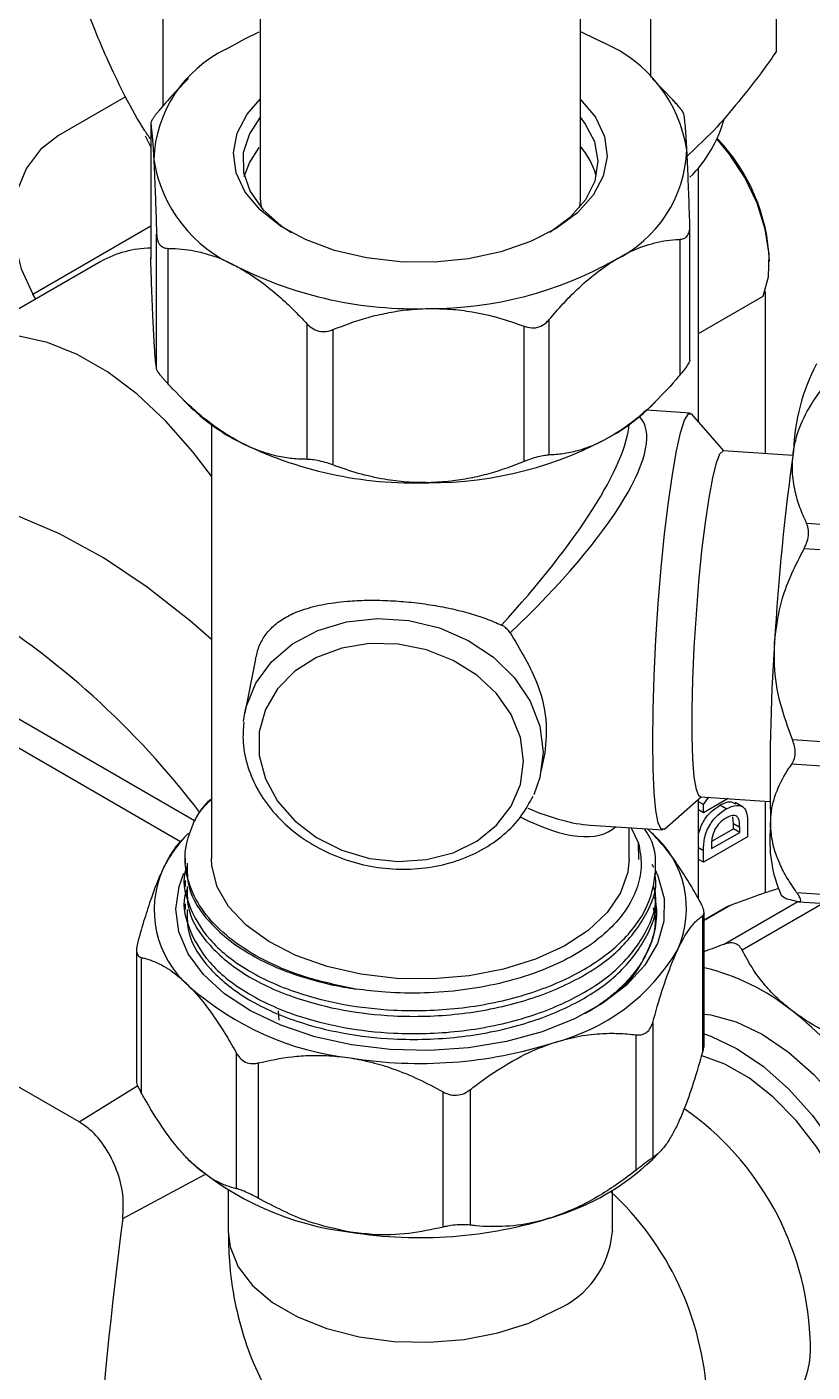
# Model space of a CAD drawing. Extents: x 75 to 2075, y 25 to 1460.
# Drawn here: x 1735.1 to 1790.3, y 638.3 to 732.9 of the extents above; entities that cross this region are included whole.
import ezdxf

# ---------------------------------------------------------------- set-up
doc = ezdxf.new("R2010")
doc.units = 0
doc.header["$LTSCALE"] = 5
doc.linetypes.add('SLD-KATı', pattern=[0])
doc.layers.get('0').update_dxf_attribs({"linetype": 'CONTINUOUS'})

msp = doc.modelspace()

# ---------------------------------------------------------------- linework, layer by layer
at = {"color": 7, "linetype": 'SLD-KATı'}
for p, q in [((1787.808, 731.207), (1787.808, 743.749)), ((1751.518, 738.745), (1751.518, 720.867)), ((1774.018, 720.867), (1774.018, 738.745)), ((1744.704, 727.38), (1744.704, 736.287)), ((1778.969, 729.378), (1778.969, 734.275)), ((1746.475, 729.285), (1746.006, 728.81)), ((1779.814, 728.523), (1779.061, 729.285)), ((1780.518, 727.784), (1779.771, 728.554)), ((1742.044, 727.996), (1737.34, 725.279)), ((1743.82, 726.132), (1743.82, 716.671)), ((1743.821, 726.115), (1743.821, 716.6)), ((1783.388, 725.597), (1781.531, 723.826)), ((1743.431, 725.245), (1743.82, 724.468)), ((1782.329, 705.149), (1782.329, 723.012)), ((1744.233, 708.833), (1744.233, 718.348)), ((1781.716, 709.472), (1781.716, 718.939)), ((1745.018, 717.34), (1745.018, 707.826)), ((1781.037, 708.461), (1781.037, 717.976)), ((1740.321, 716.417), (1729.715, 710.294)), ((1743.821, 716.6), (1743.823, 716.671)), ((1787.002, 714.316), (1787.002, 702.903)), ((1746.903, 677.088), (1682.704, 714.15)), ((1735.737, 713.77), (1735.528, 714.13)), ((1782.329, 711.351), (1786.869, 713.972)), ((1745.917, 675.616), (1680.936, 713.129)), ((1754.824, 702.501), (1754.824, 712.016)), ((1756.613, 711.624), (1756.613, 702.109)), ((1770.069, 702.347), (1770.069, 711.862)), ((1771.813, 712.315), (1771.813, 702.8)), ((1745.723, 707.086), (1746.475, 706.324)), ((1779.061, 706.324), (1779.53, 706.799)), ((1781.743, 705.755), (1778.683, 705.957)), ((1748.081, 704.952), (1748.081, 674.426)), ((1784.115, 703.093), (1781.865, 705.683)), ((1788.954, 702.774), (1784.062, 703.097)), ((1738.78, 655.913), (1660.998, 700.816)), ((1789.919, 698.016), (1801.496, 697.252)), ((1801.319, 695.455), (1789.741, 696.218)), ((1751.177, 688.448), (1750.429, 684.672)), ((1750.337, 684.067), (1750.429, 684.672)), ((1788.924, 682.801), (1800.502, 682.037)), ((1771.275, 680.546), (1771.536, 681.864)), ((1800.465, 680.311), (1788.887, 681.075)), ((1779.94, 676.499), (1782.51, 678.771)), ((1782.329, 678.604), (1782.344, 678.624)), ((1782.329, 671.594), (1782.329, 678.611)), ((1782.68, 678.223), (1782.329, 678.426)), ((1782.458, 678.775), (1787.349, 678.452)), ((1782.68, 678.223), (1783.053, 678.735)), ((1784.412, 678.646), (1782.68, 677.646)), ((1785.456, 678.054), (1784.903, 678.373)), ((1787.002, 678.475), (1787.002, 672.027)), ((1782.68, 677.646), (1782.329, 677.848)), ((1782.68, 677.646), (1782.68, 678.223)), ((1784.27, 677.923), (1783.828, 678.178)), ((1784.776, 676.862), (1784.736, 677.37)), ((1774.703, 676.781), (1779.809, 676.444)), ((1777.456, 674.426), (1777.456, 676.599)), ((1777.597, 676.59), (1778.106, 675.508)), ((1779.031, 676.241), (1778.75, 676.514)), ((1783.256, 675.649), (1784.776, 676.527)), ((1784.776, 676.527), (1784.776, 676.862)), ((1785.218, 676.606), (1784.776, 676.862)), ((1785.218, 676.272), (1784.776, 676.527)), ((1785.218, 676.272), (1785.218, 676.606)), ((1785.773, 676.771), (1785.773, 675.951)), ((1746.475, 676.21), (1745.923, 675.65)), ((1778.126, 674.373), (1778.106, 675.508)), ((1779.061, 676.21), (1779.061, 676.21)), ((1785.773, 675.951), (1782.68, 674.165)), ((1783.235, 675.127), (1785.218, 676.272)), ((1782.68, 674.165), (1782.68, 674.973)), ((1783.235, 675.371), (1783.235, 675.127)), ((1746.243, 674.453), (1746.243, 674.091)), ((1779.044, 674.042), (1779.162, 673.833)), ((1779.294, 673.281), (1779.294, 673.686)), ((1782.68, 674.165), (1782.329, 674.367)), ((1746.243, 672.876), (1746.243, 672.471)), ((1779.294, 671.66), (1779.294, 672.065)), ((1788.125, 671.864), (1788.321, 671.705)), ((1789.223, 672.048), (1800.801, 671.284)), ((1746.243, 671.256), (1746.243, 670.851)), ((1784.286, 671.015), (1782.713, 670.107)), ((1789.383, 671.397), (1800.858, 670.64)), ((1779.294, 670.04), (1779.294, 670.445)), ((1782.626, 660.894), (1782.626, 670.409)), ((1782.713, 661.432), (1782.713, 670.623)), ((1742.824, 668.025), (1742.824, 658.834)), ((1743.156, 667.47), (1743.156, 657.955)), ((1752.768, 663.709), (1752.829, 663.071)), ((1779.107, 662.907), (1779.107, 653.392)), ((1777.939, 652.518), (1777.939, 662.033)), ((1749.856, 651.214), (1749.856, 660.729)), ((1751.371, 660.054), (1751.371, 650.54)), ((1764.365, 648.508), (1764.365, 658.023)), ((1766.263, 658.165), (1766.263, 648.65)), ((1779.061, 653.249), (1779.6, 653.795)), ((1746.475, 653.249), (1746.475, 653.249)), ((1749.268, 651.094), (1749.268, 648.194)), ((1776.268, 648.194), (1776.268, 651.094))]:
    msp.add_line(p, q, dxfattribs=at)
at = {"color": 8, "linetype": 'SLD-KATı'}
for p, q in [((1735.528, 714.13), (1743.82, 718.919)), ((1782.68, 674.973), (1782.329, 675.175)), ((1784.604, 671.162), (1782.713, 670.07)), ((1784.08, 668.389), (1789.315, 671.411)), ((1791.102, 671.284), (1785.397, 667.99)), ((1738.78, 655.913), (1742.917, 658.468)), ((1741.859, 649.117), (1747.626, 652.222))]:
    msp.add_line(p, q, dxfattribs=at)
at = {"color": 7, "linetype": 'SLD-KATı', "flags": 128}
for points in [[(1749.111, 731.345), (1750.436, 732.082), (1751.446, 732.556)], [(1774.018, 732.588), (1774.215, 732.502), (1775.615, 731.813)], [(1772.328, 718.737), (1770.513, 717.811), (1768.434, 717.094), (1766.162, 716.609), (1763.775, 716.374), (1761.353, 716.396), (1758.979, 716.674), (1756.735, 717.2), (1754.696, 717.954), (1752.932, 718.912), (1751.502, 720.041), (1750.457, 721.302), (1749.831, 722.653), (1749.645, 724.047), (1749.906, 725.437), (1750.605, 726.776), (1751.518, 727.831)], [(1774.018, 727.831), (1774.034, 727.816), (1775.08, 726.555), (1775.706, 725.204), (1775.892, 723.81), (1775.63, 722.42), (1774.931, 721.081), (1773.818, 719.84), (1772.328, 718.737)], [(1751.518, 726.564), (1750.751, 725.405), (1750.317, 724.056), (1750.333, 722.684), (1750.799, 721.339), (1751.697, 720.068), (1752.995, 718.919), (1753.712, 718.444)], [(1771.873, 718.474), (1773.329, 719.558), (1774.404, 720.782), (1775.058, 722.1), (1775.268, 723.467), (1775.026, 724.832), (1774.341, 726.145), (1774.018, 726.564)], [(1737.34, 725.279), (1736.074, 724.295), (1735.089, 722.98), (1734.438, 721.4), (1734.151, 719.634), (1734.243, 717.772), (1734.71, 715.906), (1735.528, 714.13)], [(1786.869, 713.972), (1787.241, 715.335), (1787.292, 716.938), (1787.021, 718.7), (1786.441, 720.526), (1785.582, 722.321), (1784.49, 723.992), (1783.628, 725.028)], [(1750.394, 722.398), (1750.751, 723.363), (1751.436, 724.423)], [(1751.518, 720.867), (1751.527, 720.617), (1751.577, 720.204)], [(1773.959, 720.204), (1773.996, 720.458), (1774.018, 720.867)], [(1748.081, 701.309), (1746.785, 703.033), (1744.881, 705.192), (1742.861, 707.077), (1740.771, 708.648), (1738.657, 709.868), (1736.567, 710.711), (1734.547, 711.157), (1732.643, 711.198), (1730.897, 710.831), (1729.347, 710.065), (1728.029, 708.918), (1726.972, 707.414), (1726.2, 705.588), (1725.73, 703.48), (1725.572, 701.137)], [(1779.94, 676.499), (1779.704, 676.498), (1779.499, 676.937), (1779.332, 677.808), (1779.209, 679.082), (1779.134, 680.721), (1779.108, 682.676), (1779.134, 684.886), (1779.209, 687.285), (1779.332, 689.801), (1779.499, 692.355), (1779.704, 694.872), (1779.942, 697.274), (1780.206, 699.488), (1780.486, 701.448), (1780.776, 703.093), (1781.066, 704.373), (1781.346, 705.251), (1781.61, 705.698), (1781.848, 705.702), (1781.865, 705.683)], [(1782.458, 678.775), (1782.354, 678.837), (1782.172, 679.289), (1782.03, 680.163), (1781.932, 681.425), (1781.882, 683.031), (1781.882, 684.923), (1781.932, 687.032), (1782.03, 689.283), (1782.172, 691.593), (1782.354, 693.879), (1782.568, 696.059), (1782.807, 698.054), (1783.063, 699.791), (1783.326, 701.209), (1783.586, 702.255), (1783.835, 702.892), (1784.062, 703.097)], [(1748.081, 689.833), (1746.617, 691.122), (1743.573, 693.52), (1740.488, 695.576), (1737.395, 697.27), (1734.326, 698.583), (1731.315, 699.5), (1728.393, 700.014), (1725.59, 700.117), (1722.938, 699.809), (1720.463, 699.093), (1718.466, 698.139)], [(1770.025, 681.277), (1769.807, 682.937), (1769.164, 684.549), (1768.125, 686.035), (1766.74, 687.329), (1765.073, 688.367), (1763.202, 689.104), (1761.215, 689.503), (1759.203, 689.546), (1757.263, 689.231), (1755.483, 688.573), (1753.948, 687.603), (1752.729, 686.365), (1751.883, 684.919), (1751.45, 683.331), (1751.45, 681.675), (1751.883, 680.03), (1752.729, 678.472), (1753.948, 677.074), (1755.483, 675.901), (1757.263, 675.008), (1759.203, 674.437), (1761.215, 674.215), (1763.202, 674.352), (1765.073, 674.841), (1766.74, 675.66), (1768.125, 676.77), (1769.164, 678.12), (1769.807, 679.646), (1770.025, 681.277)], [(1771.408, 681.912), (1771.178, 680.124), (1770.74, 678.918)], [(1777.456, 674.426), (1777.361, 673.463), (1776.849, 672.015), (1775.91, 670.64), (1774.572, 669.38), (1772.875, 668.273), (1770.871, 667.354), (1768.62, 666.649), (1766.192, 666.181), (1763.66, 665.963), (1761.101, 666.002), (1758.592, 666.297), (1756.21, 666.839), (1754.028, 667.612), (1752.111, 668.591), (1750.518, 669.748), (1749.297, 671.048), (1748.485, 672.449), (1748.108, 673.911), (1748.081, 674.426)], [(1779.294, 673.58), (1779.467, 673.203), (1779.904, 671.626), (1779.896, 670.029), (1779.445, 668.454), (1778.563, 666.94), (1777.271, 665.529), (1775.603, 664.254), (1773.604, 663.151), (1771.323, 662.248)], [(1771.323, 662.248), (1768.821, 661.567), (1766.162, 661.127), (1763.415, 660.938), (1760.652, 661.007), (1757.943, 661.33), (1755.359, 661.9), (1752.968, 662.702), (1750.83, 663.716), (1749.001, 664.914), (1747.529, 666.265), (1746.451, 667.736), (1745.796, 669.287), (1745.581, 670.879), (1745.811, 672.471), (1746.155, 673.397)], [(1782.713, 663.488), (1783.182, 663.429), (1784.968, 662.951), (1786.81, 662.073), (1788.652, 660.824), (1790.438, 659.241), (1792.113, 657.371), (1793.628, 655.272), (1794.935, 653.008), (1795.995, 650.647), (1796.777, 648.261), (1797.255, 645.922), (1797.416, 643.702), (1797.255, 641.668), (1796.777, 639.882), (1796.071, 638.508)], [(1782.713, 662.099), (1783.2, 661.93), (1785.042, 661.053), (1786.884, 659.804), (1788.67, 658.22), (1790.345, 656.35), (1791.86, 654.252), (1793.167, 651.987), (1794.228, 649.626), (1795.009, 647.24), (1795.488, 644.902), (1795.649, 642.682), (1795.488, 640.648), (1795.009, 638.862), (1794.647, 638.064)], [(1794.323, 643.447), (1794.165, 645.508), (1793.696, 647.68), (1792.933, 649.891), (1791.901, 652.065), (1790.635, 654.128), (1789.179, 656.01), (1787.582, 657.647), (1785.898, 658.982), (1784.186, 659.971), (1782.509, 660.577)]]:
    msp.add_lwpolyline(points, dxfattribs=at)
at = {"color": 8, "linetype": 'SLD-KATı', "flags": 128}
for points in [[(1750.429, 684.672), (1750.527, 685.094), (1751.209, 686.774), (1752.312, 688.272), (1753.789, 689.522), (1755.574, 690.471), (1757.59, 691.075), (1759.749, 691.31), (1761.956, 691.164), (1764.114, 690.645), (1766.13, 689.774), (1767.916, 688.59), (1769.392, 687.145), (1770.496, 685.501), (1771.178, 683.732), (1771.408, 681.912)], [(1749.268, 648.194), (1749.398, 647.118), (1749.968, 645.718), (1750.974, 644.402), (1752.382, 643.216), (1754.144, 642.199), (1756.199, 641.386), (1758.478, 640.805), (1760.903, 640.476), (1763.392, 640.409), (1765.859, 640.608), (1768.221, 641.065), (1770.398, 641.765), (1772.314, 642.684)]]:
    msp.add_lwpolyline(points, dxfattribs=at)
at = {"color": 7, "linetype": 'SLD-KATı'}
for centre, radius, start, end in [((1753.046, 723.221), 9.027, 115.84276, 177.6049), ((1771.762, 722.729), 9.867, 8.92125, 67.01009), ((1775.158, 728.959), 9.326, 314.7661, 344.71943), ((1774.129, 715.926), 13.192, 2.25533, 43.83996), ((1769.977, 721.02), 5.347, 16.07822, 40.91687), ((1772.49, 724.636), 9.027, 295.84276, 357.6049), ((1753.775, 725.128), 9.867, 188.92125, 247.01009), ((1743.897, 710.053), 7.299, 90.59916, 119.32609), ((1763.461, 739.507), 26.398, 269.73979, 299.41409), ((1762.36, 740.77), 27.677, 243.29409, 272.03175), ((1803.562, 702.544), 14.571, 152.75801, 177.81624), ((1756.537, 716.43), 14.261, 225.1263, 242.35869), ((1769.373, 716.006), 13.697, 300.98997, 315.01849), ((1763.461, 727.259), 26.398, 269.73979, 299.41409), ((1762.36, 728.521), 27.677, 243.29409, 272.03175), ((1949.346, 680.454), 161.936, 171.96137, 176.75536), ((1700.336, 642.162), 58.846, 37.10968, 58.73676), ((1928.436, 680.125), 141.086, 176.14129, 181.40287), ((1796.803, 675.645), 9.466, 173.77947, 203.54156), ((1753.026, 669.623), 9.29, 134.84037, 154.09067), ((1774.415, 670.896), 7.062, 336.00409, 49.18698), ((1751.121, 670.811), 7.062, 156.00409, 229.18698), ((1768.58, 675.307), 14.282, 284.26965, 329.34349), ((1779.108, 651.5), 15.666, 51.25925, 76.69837), ((1760.197, 680.921), 20.648, 228.4634, 263.52282), ((1770.304, 640.367), 29.86, 24.15272, 51.45185), ((1762.743, 691.029), 31.009, 260.95405, 287.56333), ((1769.412, 639.817), 20.777, 2.55255, 55.13069), ((1760.197, 668.673), 20.648, 228.4634, 263.52282), ((1767.178, 665.741), 17.241, 286.58904, 313.56793), ((1762.743, 678.781), 31.009, 260.95405, 287.56333), ((1783.484, 640.044), 6.721, 305.34553, 5.96665)]:
    msp.add_arc(centre, radius, start, end, dxfattribs=at)
at = {"color": 8, "linetype": 'SLD-KATı'}
for centre, radius, start, end in [((1761.711, 635.438), 21.239, 3.02427, 47.19192), ((1769.746, 648.7), 6.542, 293.11548, 355.56438)]:
    msp.add_arc(centre, radius, start, end, dxfattribs=at)
for major_axis, ratio, start_param, end_param in [((14.237, 14.254), 0.253369, 4.862523, 6.001844), ((15.495, 13.119), 0.279325, 4.887593, 6.307369), ((-13.702, 15.648), 0.338048, 2.441461, 3.146427), ((15.068, -14.584), 0.352796, 5.536495, 5.888837)]:
    msp.add_ellipse((1762.768, 692.288), major_axis=major_axis, ratio=ratio, start_param=start_param, end_param=end_param, dxfattribs=at)
at = {"color": 7, "linetype": 'SLD-KATı'}
msp.add_ellipse((1945.172, 722.843), major_axis=(148.222, 239.127), ratio=0.597167, start_param=2.218639, end_param=2.531018, dxfattribs=at)
for points, knots in [([(1821.389, 711.832), (1822.945, 713.871), (1825.827, 717.646), (1829.672, 722.877), (1832.82, 727.293), (1835.369, 730.996), (1837.414, 734.073), (1839.111, 736.717), (1840.478, 738.927), (1841.612, 740.831), (1842.621, 742.584), (1843.662, 744.473), (1845.073, 747.19), (1846.605, 750.516), (1847.891, 754.109), (1848.596, 757.287), (1848.71, 760.079), (1848.199, 762.438), (1847.157, 764.218), (1845.784, 765.495), (1844.279, 766.35), (1842.644, 766.934), (1840.721, 767.338), (1838.407, 767.552), (1835.646, 767.554), (1832.635, 767.348), (1829.397, 766.967), (1825.935, 766.435), (1822.098, 765.742), (1817.113, 764.74), (1810.767, 763.366), (1802.946, 761.631), (1795.918, 760.128), (1790.329, 759.032), (1786.666, 758.36), (1783.108, 757.755), (1779.1, 757.136), (1774.293, 756.505), (1768.939, 755.976), (1763.418, 755.66), (1758.043, 755.623), (1753.379, 755.87), (1749.476, 756.304), (1746.009, 756.872), (1742.292, 757.725), (1738.448, 758.947), (1734.83, 760.496), (1731.678, 762.235), (1728.981, 764.086), (1726.926, 765.798), (1725.271, 767.393), (1723.778, 769.015), (1722.308, 770.857), (1720.86, 772.962), (1719.475, 775.31), (1718.069, 778.124), (1717.282, 780.177), (1716.855, 781.288)], [0, 0, 0, 0, 0.027904, 0.05168, 0.071889, 0.088998, 0.103384, 0.115349, 0.126837, 0.135477, 0.143439, 0.153059, 0.164223, 0.185851, 0.207693, 0.228405, 0.248975, 0.270764, 0.291802, 0.309303, 0.324858, 0.34018, 0.35689, 0.376686, 0.397549, 0.42015, 0.440774, 0.462763, 0.486439, 0.51075, 0.55028, 0.589756, 0.631865, 0.651566, 0.667811, 0.681533, 0.698498, 0.719451, 0.741554, 0.762946, 0.783494, 0.801778, 0.813779, 0.825528, 0.839049, 0.854135, 0.868677, 0.882491, 0.895764, 0.908587, 0.916871, 0.926563, 0.939107, 0.950695, 0.964462, 0.980757, 1, 1, 1, 1]), ([(1742.027, 728.025), (1741.657, 728.765), (1740.757, 730.566), (1739.872, 732.759), (1739.35, 734.053)], [0, 0, 0, 0, 0.410402, 1, 1, 1, 1]), ([(1787.808, 731.207), (1787.506, 730.773), (1786.053, 728.685), (1784.566, 726.962), (1783.388, 725.597)], [0, 0, 0, 0, 0.2077162, 1, 1, 1, 1]), ([(1746.038, 728.827), (1745.854, 728.643), (1745.327, 728.119), (1744.825, 727.531), (1744.499, 727.148)], [0, 0, 0, 0, 0.349693, 1, 1, 1, 1]), ([(1743.82, 725.017), (1743.674, 725.221), (1743.083, 726.048), (1742.481, 727.176), (1742.027, 728.025)], [0, 0, 0, 0, 0.247003, 1, 1, 1, 1]), ([(1781.304, 726.776), (1781.288, 726.819), (1781.257, 726.903), (1781.051, 727.179), (1780.785, 727.491), (1780.594, 727.7), (1780.518, 727.784)], [0, 0, 0, 0, 0.280694, 0.562832, 0.82575, 1, 1, 1, 1]), ([(1744.499, 727.148), (1744.442, 727.08), (1744.356, 726.976), (1744.25, 726.843), (1744.175, 726.746), (1744.106, 726.654), (1744.044, 726.567), (1743.987, 726.484), (1743.925, 726.387), (1743.868, 726.285), (1743.833, 726.203), (1743.819, 726.148), (1743.821, 726.126), (1743.821, 726.115)], [0, 0, 0, 0, 0.138671, 0.209437, 0.280678, 0.349906, 0.419664, 0.491167, 0.563299, 0.692965, 0.826171, 0.912714, 1, 1, 1, 1]), ([(1781.509, 724.259), (1781.478, 724.803), (1781.406, 726.027), (1781.34, 726.509), (1781.304, 726.776)], [0, 0, 0, 0, 0.444644, 1, 1, 1, 1]), ([(1743.821, 726.115), (1743.846, 725.939), (1743.884, 725.671), (1743.937, 725.039), (1743.981, 724.427), (1744.011, 723.886), (1744.027, 723.598)], [0, 0, 0, 0, 0.382246, 0.577663, 0.77475, 1, 1, 1, 1]), ([(1781.715, 719.009), (1781.69, 719.772), (1781.64, 721.318), (1781.569, 723.067), (1781.526, 723.94), (1781.509, 724.259)], [0, 0, 0, 0, 0.382411, 0.774653, 1, 1, 1, 1]), ([(1744.027, 723.598), (1744.043, 723.286), (1744.074, 722.659), (1744.125, 721.454), (1744.178, 720.026), (1744.214, 718.91), (1744.233, 718.348)], [0, 0, 0, 0, 0.220853, 0.444668, 0.720511, 1, 1, 1, 1]), ([(1781.037, 717.976), (1781.151, 717.994), (1781.379, 718.032), (1781.612, 718.302), (1781.713, 718.653), (1781.714, 718.907), (1781.715, 719.009)], [0, 0, 0, 0, 0.280694, 0.562832, 0.82575, 1, 1, 1, 1]), ([(1744.233, 718.348), (1744.238, 718.266), (1744.245, 718.144), (1744.275, 717.993), (1744.305, 717.885), (1744.343, 717.785), (1744.389, 717.694), (1744.443, 717.611), (1744.523, 717.519), (1744.638, 717.43), (1744.774, 717.372), (1744.903, 717.345), (1744.98, 717.342), (1745.018, 717.34)], [0, 0, 0, 0, 0.138671, 0.209437, 0.280678, 0.349906, 0.419664, 0.491167, 0.563299, 0.692965, 0.826171, 0.912714, 1, 1, 1, 1]), ([(1745.018, 717.34), (1745.131, 717.339), (1745.8, 717.331), (1747.089, 717.173), (1748.64, 716.696), (1749.597, 716.21), (1749.921, 716.045)], [0, 0, 0, 0, 0.073265, 0.436543, 0.808871, 1, 1, 1, 1]), ([(1776.425, 716.512), (1776.73, 716.688), (1777.615, 717.199), (1779.074, 717.733), (1780.288, 717.939), (1780.931, 717.971), (1781.037, 717.976)], [0, 0, 0, 0, 0.191127, 0.553705, 0.926736, 1, 1, 1, 1]), ([(1744.027, 711.35), (1744.011, 711.661), (1743.98, 712.289), (1743.929, 713.494), (1743.876, 714.922), (1743.84, 716.038), (1743.821, 716.6)], [0, 0, 0, 0, 0.220853, 0.444668, 0.720511, 1, 1, 1, 1]), ([(1771.813, 712.315), (1772.138, 712.692), (1772.79, 713.447), (1773.885, 714.554), (1775.099, 715.63), (1775.98, 716.216), (1776.425, 716.512)], [0, 0, 0, 0, 0.223518, 0.448621, 0.721723, 1, 1, 1, 1]), ([(1749.921, 716.045), (1750.385, 715.771), (1751.322, 715.218), (1752.61, 714.189), (1753.783, 713.115), (1754.476, 712.383), (1754.824, 712.016)], [0, 0, 0, 0, 0.272941, 0.55138, 0.774807, 1, 1, 1, 1]), ([(1756.613, 711.624), (1757.429, 711.933), (1758.663, 712.4), (1760.411, 712.808), (1761.831, 713.041), (1762.816, 713.086), (1763.341, 713.11)], [0, 0, 0, 0, 0.382246, 0.577663, 0.77475, 1, 1, 1, 1]), ([(1763.341, 713.11), (1763.856, 713.104), (1764.892, 713.094), (1766.548, 712.874), (1768.294, 712.485), (1769.475, 712.07), (1770.069, 711.862)], [0, 0, 0, 0, 0.220853, 0.444668, 0.720511, 1, 1, 1, 1]), ([(1754.824, 712.016), (1754.96, 711.89), (1755.232, 711.639), (1755.756, 711.472), (1756.233, 711.49), (1756.505, 711.586), (1756.613, 711.624)], [0, 0, 0, 0, 0.280694, 0.562832, 0.82575, 1, 1, 1, 1]), ([(1770.069, 711.862), (1770.245, 711.811), (1770.599, 711.709), (1771.134, 711.795), (1771.543, 712.025), (1771.736, 712.233), (1771.813, 712.315)], [0, 0, 0, 0, 0.280694, 0.562832, 0.82575, 1, 1, 1, 1]), ([(1744.233, 708.833), (1744.208, 709.009), (1744.17, 709.276), (1744.116, 709.909), (1744.073, 710.521), (1744.043, 711.062), (1744.027, 711.35)], [0, 0, 0, 0, 0.382246, 0.577663, 0.77475, 1, 1, 1, 1]), ([(1781.715, 709.494), (1781.71, 709.451), (1781.701, 709.366), (1781.528, 709.083), (1781.287, 708.762), (1781.108, 708.547), (1781.037, 708.461)], [0, 0, 0, 0, 0.280694, 0.562832, 0.82575, 1, 1, 1, 1]), ([(1745.018, 707.826), (1744.957, 707.892), (1744.865, 707.993), (1744.751, 708.122), (1744.669, 708.216), (1744.593, 708.306), (1744.522, 708.39), (1744.458, 708.471), (1744.386, 708.565), (1744.314, 708.666), (1744.266, 708.746), (1744.24, 708.8), (1744.235, 708.822), (1744.233, 708.833)], [0, 0, 0, 0, 0.1386714, 0.2094371, 0.2806778, 0.3499062, 0.419664, 0.4911668, 0.5632988, 0.6929648, 0.8261712, 0.9127139, 1, 1, 1, 1]), ([(1749.921, 703.796), (1749.597, 703.984), (1748.657, 704.527), (1747.106, 705.73), (1745.815, 706.97), (1745.131, 707.705), (1745.018, 707.826)], [0, 0, 0, 0, 0.191127, 0.553705, 0.926736, 1, 1, 1, 1]), ([(1781.037, 708.461), (1780.931, 708.336), (1780.302, 707.594), (1779.089, 706.309), (1777.63, 705.048), (1776.73, 704.462), (1776.425, 704.264)], [0, 0, 0, 0, 0.073265, 0.4365434, 0.8088712, 1, 1, 1, 1]), ([(1789.002, 703.099), (1789.065, 703.427), (1789.247, 704.379), (1789.922, 705.923), (1790.774, 707.189), (1791.32, 707.854), (1791.41, 707.963)], [0, 0, 0, 0, 0.191127, 0.553705, 0.926736, 1, 1, 1, 1]), ([(1776.425, 704.264), (1775.989, 704.018), (1775.108, 703.522), (1773.896, 703.107), (1772.793, 702.868), (1772.141, 702.823), (1771.813, 702.8)], [0, 0, 0, 0, 0.272941, 0.55138, 0.774807, 1, 1, 1, 1]), ([(1754.824, 702.501), (1754.478, 702.511), (1753.785, 702.532), (1752.622, 702.73), (1751.331, 703.099), (1750.394, 703.562), (1749.921, 703.796)], [0, 0, 0, 0, 0.223518, 0.448621, 0.721723, 1, 1, 1, 1]), ([(1789.919, 698.016), (1789.756, 698.38), (1789.429, 699.112), (1789.077, 700.327), (1788.87, 701.663), (1788.957, 702.618), (1789.002, 703.099)], [0, 0, 0, 0, 0.223518, 0.448621, 0.721723, 1, 1, 1, 1]), ([(1756.613, 702.109), (1756.436, 702.172), (1756.081, 702.297), (1755.534, 702.43), (1755.11, 702.492), (1754.905, 702.498), (1754.824, 702.501)], [0, 0, 0, 0, 0.280694, 0.562832, 0.82575, 1, 1, 1, 1]), ([(1763.341, 700.861), (1762.826, 700.867), (1761.789, 700.877), (1760.134, 701.097), (1758.388, 701.486), (1757.207, 701.901), (1756.613, 702.109)], [0, 0, 0, 0, 0.220853, 0.444668, 0.720511, 1, 1, 1, 1]), ([(1770.069, 702.347), (1769.252, 702.038), (1768.019, 701.571), (1766.27, 701.163), (1764.851, 700.93), (1763.866, 700.885), (1763.341, 700.861)], [0, 0, 0, 0, 0.382246, 0.577663, 0.77475, 1, 1, 1, 1]), ([(1771.813, 702.8), (1771.685, 702.79), (1771.427, 702.769), (1770.918, 702.649), (1770.448, 702.498), (1770.177, 702.39), (1770.069, 702.347)], [0, 0, 0, 0, 0.280694, 0.562832, 0.82575, 1, 1, 1, 1]), ([(1789.741, 696.218), (1789.826, 696.39), (1789.995, 696.735), (1790.086, 697.281), (1790.043, 697.715), (1789.954, 697.93), (1789.919, 698.016)], [0, 0, 0, 0, 0.2806938, 0.5628322, 0.8257499, 1, 1, 1, 1]), ([(1787.67, 689.619), (1787.801, 690.651), (1788.097, 692.972), (1789.154, 695.059), (1789.741, 696.218)], [0, 0, 0, 0, 0.4446442, 1, 1, 1, 1]), ([(1751.19, 688.445), (1751.259, 688.743), (1751.406, 689.373), (1751.836, 690.13), (1752.447, 690.828), (1753.277, 691.418), (1754.399, 691.924), (1755.83, 692.311), (1757.419, 692.529), (1759.004, 692.607), (1760.465, 692.588), (1761.977, 692.481), (1763.455, 692.293), (1764.881, 692.029), (1766.189, 691.702), (1767.405, 691.316), (1768.112, 691.008), (1768.469, 690.853)], [0, 0, 0, 0, 0.055344, 0.117226, 0.180404, 0.254124, 0.329364, 0.415845, 0.505565, 0.567669, 0.631516, 0.693655, 0.757712, 0.818334, 0.880397, 0.939718, 1, 1, 1, 1]), ([(1769.077, 690.313), (1768.999, 690.411), (1768.843, 690.609), (1768.623, 690.775), (1768.5, 690.837), (1768.469, 690.853)], [0, 0, 0, 0, 0.425552, 0.851476, 1, 1, 1, 1]), ([(1769.077, 690.313), (1769.747, 689.209), (1770.949, 687.231), (1771.748, 684.171), (1771.592, 682.622), (1771.515, 681.866)], [0, 0, 0, 0, 0.392107, 0.703318, 1, 1, 1, 1]), ([(1788.924, 682.801), (1788.619, 683.639), (1788, 685.336), (1787.623, 687.657), (1787.658, 689.095), (1787.67, 689.619)], [0, 0, 0, 0, 0.382411, 0.774653, 1, 1, 1, 1]), ([(1750.357, 684.025), (1750.321, 683.542), (1750.245, 682.487), (1750.601, 680.854), (1751.311, 679.207), (1752.383, 677.684), (1753.767, 676.339), (1755.418, 675.223), (1757.275, 674.379), (1759.27, 673.839), (1761.326, 673.626), (1763.37, 673.75), (1765.323, 674.208), (1767.114, 674.988), (1768.661, 676.066), (1769.908, 677.349), (1770.441, 678.35), (1770.695, 678.827)], [0, 0, 0, 0, 0.056065, 0.122237, 0.188685, 0.255644, 0.323127, 0.391009, 0.459144, 0.527432, 0.59583, 0.664325, 0.732897, 0.801479, 0.869915, 0.937975, 1, 1, 1, 1]), ([(1788.887, 681.075), (1788.957, 681.196), (1789.096, 681.439), (1789.143, 681.94), (1789.068, 682.412), (1788.965, 682.69), (1788.924, 682.801)], [0, 0, 0, 0, 0.2806938, 0.5628322, 0.8257499, 1, 1, 1, 1]), ([(1787.393, 676.671), (1787.395, 676.969), (1787.402, 677.831), (1787.788, 679.23), (1788.4, 680.375), (1788.819, 680.976), (1788.887, 681.075)], [0, 0, 0, 0, 0.191127, 0.553705, 0.926736, 1, 1, 1, 1]), ([(1746.879, 677.049), (1747.16, 677.535), (1747.479, 678.089), (1748.016, 678.577), (1748.081, 678.636)], [0, 0, 0, 0, 0.879856, 1, 1, 1, 1]), ([(1748.081, 678.572), (1747.825, 678.342), (1747.295, 677.868), (1747.021, 677.328), (1746.879, 677.049)], [0, 0, 0, 0, 0.48395, 1, 1, 1, 1]), ([(1783.828, 678.178), (1784.085, 678.307), (1784.512, 678.522), (1784.81, 678.351), (1784.929, 678.282)], [0, 0, 0, 0, 0.6019108, 1, 1, 1, 1]), ([(1782.329, 676.18), (1782.436, 676.499), (1782.632, 677.081), (1783.233, 677.781), (1783.629, 678.045), (1783.828, 678.178)], [0, 0, 0, 0, 0.377039, 0.688244, 1, 1, 1, 1]), ([(1782.68, 674.973), (1782.681, 675.27), (1782.685, 675.861), (1783.081, 676.82), (1783.671, 677.525), (1784.07, 677.79), (1784.27, 677.923)], [0, 0, 0, 0, 0.281479, 0.558724, 0.779167, 1, 1, 1, 1]), ([(1785.218, 676.606), (1785.218, 676.786), (1785.219, 677.143), (1784.991, 677.466), (1784.623, 677.46), (1784.381, 677.337), (1784.26, 677.276)], [0, 0, 0, 0, 0.281796, 0.55844, 0.778854, 1, 1, 1, 1]), ([(1784.27, 677.923), (1784.518, 678.036), (1785.013, 678.263), (1785.592, 678.064), (1785.776, 677.446), (1785.774, 676.997), (1785.773, 676.771)], [0, 0, 0, 0, 0.280256, 0.558957, 0.778322, 1, 1, 1, 1]), ([(1746.397, 673.948), (1746.37, 673.886), (1745.976, 672.992), (1746.392, 671.151), (1747.756, 668.698), (1750.411, 666.551), (1753.728, 665.027), (1757.326, 664.108), (1761.194, 663.662), (1765.512, 663.788), (1769.938, 664.665), (1773.82, 666.209), (1776.846, 668.31), (1778.814, 670.825), (1779.43, 673.521), (1779.281, 675.499), (1778.587, 676.433), (1778.515, 676.529)], [0, 0, 0, 0, 0.005849, 0.083948, 0.1631, 0.240513, 0.31902, 0.38151, 0.442815, 0.520737, 0.599914, 0.677434, 0.755798, 0.834876, 0.912168, 0.990881, 1, 1, 1, 1]), ([(1758.224, 665.254), (1757.039, 665.499), (1754.834, 665.955), (1752.02, 667.104), (1749.747, 668.45), (1747.98, 670.033), (1746.777, 671.783), (1746.199, 673.633), (1746.218, 675.419), (1746.672, 676.538), (1746.879, 677.048)], [0, 0, 0, 0, 0.145029, 0.270042, 0.395055, 0.520068, 0.645081, 0.770095, 0.895108, 1, 1, 1, 1]), ([(1783.483, 676.49), (1783.396, 676.272), (1783.241, 675.88), (1783.237, 675.527), (1783.235, 675.371)], [0, 0, 0, 0, 0.557302, 1, 1, 1, 1]), ([(1784.26, 677.276), (1784.097, 677.17), (1783.806, 676.981), (1783.581, 676.64), (1783.483, 676.49)], [0, 0, 0, 0, 0.5603, 1, 1, 1, 1]), ([(1789.223, 672.048), (1788.996, 672.38), (1788.54, 673.046), (1787.971, 674.153), (1787.523, 675.367), (1787.436, 676.234), (1787.393, 676.671)], [0, 0, 0, 0, 0.223518, 0.448621, 0.721723, 1, 1, 1, 1]), ([(1745.938, 675.634), (1745.886, 675.592), (1745.724, 675.46), (1745.435, 675.058), (1745.065, 674.484), (1744.807, 673.961), (1744.67, 673.682)], [0, 0, 0, 0, 0.13071, 0.405697, 0.683033, 1, 1, 1, 1]), ([(1778.106, 675.508), (1778.201, 675), (1778.39, 673.988), (1778.096, 672.465), (1777.407, 670.991), (1776.285, 669.602), (1774.782, 668.335), (1772.92, 667.232), (1770.762, 666.314), (1768.357, 665.615), (1765.765, 665.144), (1763.06, 664.939), (1760.511, 664.975), (1758.922, 665.168), (1758.225, 665.253)], [0, 0, 0, 0, 0.083988, 0.167538, 0.251097, 0.335069, 0.419042, 0.503448, 0.58787, 0.673309, 0.758749, 0.845478, 0.932214, 1, 1, 1, 1]), ([(1782.381, 671.504), (1782.145, 671.919), (1781.671, 672.751), (1780.876, 673.985), (1779.994, 675.204), (1779.354, 675.893), (1779.031, 676.241)], [0, 0, 0, 0, 0.223518, 0.448621, 0.721723, 1, 1, 1, 1]), ([(1744.67, 673.682), (1744.535, 673.381), (1744.264, 672.774), (1743.831, 671.602), (1743.375, 670.209), (1743.066, 669.115), (1742.911, 668.565)], [0, 0, 0, 0, 0.220853, 0.444668, 0.720511, 1, 1, 1, 1]), ([(1746.386, 674.095), (1746.382, 673.53), (1746.373, 672.093), (1747.81, 669.911), (1750.396, 667.766), (1753.732, 666.245), (1756.501, 665.528), (1757.946, 665.298), (1758.225, 665.253)], [0, 0, 0, 0, 0.14093, 0.358523, 0.571339, 0.787162, 0.958953, 1, 1, 1, 1]), ([(1746.386, 672.474), (1746.382, 671.91), (1746.373, 670.472), (1747.81, 668.29), (1750.396, 666.147), (1753.731, 664.622), (1757.326, 663.703), (1761.195, 663.257), (1765.512, 663.383), (1769.94, 664.26), (1773.812, 665.803), (1776.876, 667.907), (1778.703, 670.411), (1779.478, 672.285), (1779.27, 673.225), (1779.258, 673.278)], [0, 0, 0, 0, 0.057985, 0.147514, 0.235077, 0.323878, 0.394561, 0.463904, 0.552043, 0.641601, 0.729285, 0.817923, 0.90737, 0.994795, 1, 1, 1, 1]), ([(1746.397, 672.328), (1746.37, 672.266), (1745.976, 671.372), (1746.392, 669.531), (1747.756, 667.077), (1750.411, 664.931), (1753.728, 663.406), (1757.326, 662.487), (1761.195, 662.041), (1765.512, 662.168), (1769.94, 663.045), (1773.814, 664.588), (1776.869, 666.692), (1778.729, 669.196), (1779.487, 671.242), (1779.207, 672.355), (1779.15, 672.579)], [0, 0, 0, 0, 0.006277, 0.090097, 0.175045, 0.258127, 0.342384, 0.409451, 0.475247, 0.558875, 0.643851, 0.727048, 0.811151, 0.896022, 0.978974, 1, 1, 1, 1]), ([(1746.386, 670.854), (1746.382, 670.289), (1746.373, 668.852), (1747.81, 666.67), (1750.396, 664.526), (1753.731, 663.001), (1757.326, 662.082), (1761.195, 661.636), (1765.512, 661.763), (1769.94, 662.64), (1773.812, 664.183), (1776.876, 666.287), (1778.703, 668.791), (1779.478, 670.664), (1779.27, 671.605), (1779.258, 671.658)], [0, 0, 0, 0, 0.057985, 0.147514, 0.235077, 0.323878, 0.394561, 0.463904, 0.552043, 0.641601, 0.729285, 0.817923, 0.90737, 0.994795, 1, 1, 1, 1]), ([(1779.227, 671.748), (1779.254, 671.636), (1779.346, 671.253), (1779.379, 670.588), (1779.33, 669.758), (1779.153, 668.923), (1778.859, 668.104), (1778.452, 667.308), (1777.939, 666.541), (1777.311, 665.794), (1776.582, 665.083), (1775.754, 664.416), (1775.001, 663.887), (1774.49, 663.598), (1774.314, 663.499)], [0, 0, 0, 0, 0.037325, 0.128289, 0.2199, 0.312514, 0.406503, 0.496685, 0.587497, 0.679293, 0.772447, 0.862149, 0.952487, 1, 1, 1, 1]), ([(1784.604, 671.162), (1784.744, 671.215), (1785.578, 671.527), (1786.757, 671.958), (1787.639, 672.234), (1787.942, 672.328)], [0, 0, 0, 0, 0.116931, 0.696726, 1, 1, 1, 1]), ([(1788.329, 671.715), (1788.346, 671.699), (1788.403, 671.645), (1788.73, 671.541), (1789.141, 671.449), (1789.348, 671.403)], [0, 0, 0, 0, 0.177564, 0.586082, 1, 1, 1, 1]), ([(1789.348, 671.403), (1789.405, 671.4), (1789.518, 671.394), (1789.517, 671.554), (1789.4, 671.792), (1789.274, 671.975), (1789.223, 672.048)], [0, 0, 0, 0, 0.280694, 0.562832, 0.82575, 1, 1, 1, 1]), ([(1776.486, 665.01), (1776.545, 665.051), (1777.621, 665.786), (1778.653, 667.609), (1779.491, 669.62), (1779.208, 670.734), (1779.15, 670.959)], [0, 0, 0, 0, 0.025404, 0.463396, 0.891488, 1, 1, 1, 1]), ([(1782.626, 670.409), (1782.662, 670.449), (1782.735, 670.53), (1782.693, 670.828), (1782.558, 671.174), (1782.431, 671.41), (1782.381, 671.504)], [0, 0, 0, 0, 0.280694, 0.562832, 0.82575, 1, 1, 1, 1]), ([(1784.29, 671.01), (1784.303, 671.02), (1784.384, 671.082), (1784.504, 671.126), (1784.604, 671.162)], [0, 0, 0, 0, 0.168894, 1, 1, 1, 1]), ([(1780.867, 668.025), (1781.001, 668.297), (1781.272, 668.846), (1781.705, 669.52), (1782.162, 670.074), (1782.47, 670.297), (1782.626, 670.409)], [0, 0, 0, 0, 0.220853, 0.444668, 0.720511, 1, 1, 1, 1]), ([(1742.911, 668.565), (1742.874, 668.405), (1742.802, 668.085), (1742.843, 667.722), (1742.979, 667.528), (1743.105, 667.486), (1743.156, 667.47)], [0, 0, 0, 0, 0.280694, 0.562832, 0.82575, 1, 1, 1, 1]), ([(1779.107, 662.907), (1779.321, 663.657), (1779.644, 664.79), (1780.101, 666.141), (1780.472, 667.141), (1780.729, 667.717), (1780.867, 668.025)], [0, 0, 0, 0, 0.382246, 0.577663, 0.77475, 1, 1, 1, 1]), ([(1784.08, 668.389), (1783.65, 668.227), (1783.182, 668.051), (1782.747, 667.898), (1782.713, 667.886)], [0, 0, 0, 0, 0.919795, 1, 1, 1, 1]), ([(1785.397, 667.99), (1785.324, 668.106), (1785.178, 668.34), (1784.807, 668.504), (1784.421, 668.5), (1784.177, 668.421), (1784.08, 668.389)], [0, 0, 0, 0, 0.280694, 0.562832, 0.82575, 1, 1, 1, 1]), ([(1788.912, 663.72), (1788.565, 664.002), (1787.866, 664.569), (1786.925, 665.576), (1786.069, 666.717), (1785.622, 667.564), (1785.397, 667.99)], [0, 0, 0, 0, 0.220853, 0.444668, 0.720511, 1, 1, 1, 1]), ([(1743.156, 667.47), (1743.232, 667.452), (1743.69, 667.347), (1744.571, 667.003), (1745.63, 666.302), (1746.284, 665.678), (1746.506, 665.466)], [0, 0, 0, 0, 0.073265, 0.4365434, 0.8088712, 1, 1, 1, 1]), ([(1746.506, 665.466), (1746.823, 665.125), (1747.463, 664.437), (1748.343, 663.222), (1749.145, 661.978), (1749.618, 661.147), (1749.856, 660.729)], [0, 0, 0, 0, 0.272941, 0.55138, 0.774807, 1, 1, 1, 1]), ([(1794.795, 660.817), (1793.969, 661.105), (1792.722, 661.54), (1791.175, 662.283), (1790.003, 662.936), (1789.292, 663.447), (1788.912, 663.72)], [0, 0, 0, 0, 0.382246, 0.577663, 0.77475, 1, 1, 1, 1]), ([(1777.939, 662.033), (1778.087, 662.029), (1778.384, 662.021), (1778.76, 662.239), (1778.995, 662.562), (1779.075, 662.809), (1779.107, 662.907)], [0, 0, 0, 0, 0.280694, 0.562832, 0.82575, 1, 1, 1, 1]), ([(1766.263, 658.165), (1766.397, 658.269), (1767.194, 658.888), (1768.729, 659.938), (1770.575, 660.916), (1771.714, 661.326), (1772.101, 661.465)], [0, 0, 0, 0, 0.073265, 0.436543, 0.808871, 1, 1, 1, 1]), ([(1772.101, 661.465), (1772.653, 661.626), (1773.769, 661.952), (1775.303, 662.131), (1776.699, 662.156), (1777.524, 662.074), (1777.939, 662.033)], [0, 0, 0, 0, 0.272941, 0.5513799, 0.7748074, 1, 1, 1, 1]), ([(1782.7, 661.432), (1782.701, 661.354), (1782.703, 661.193), (1782.652, 660.995), (1782.626, 660.894)], [0, 0, 0, 0, 0.489101, 1, 1, 1, 1]), ([(1749.856, 660.729), (1749.953, 660.584), (1750.147, 660.292), (1750.581, 660.043), (1751.008, 659.983), (1751.268, 660.034), (1751.371, 660.054)], [0, 0, 0, 0, 0.280694, 0.562832, 0.82575, 1, 1, 1, 1]), ([(1751.371, 660.054), (1752.159, 660.226), (1753.351, 660.485), (1755.039, 660.598), (1756.41, 660.591), (1757.361, 660.47), (1757.868, 660.406)], [0, 0, 0, 0, 0.3822459, 0.5776631, 0.77475, 1, 1, 1, 1]), ([(1757.868, 660.406), (1758.365, 660.313), (1759.366, 660.128), (1760.965, 659.629), (1762.651, 658.946), (1763.791, 658.332), (1764.365, 658.023)], [0, 0, 0, 0, 0.220853, 0.444668, 0.720511, 1, 1, 1, 1]), ([(1782.626, 660.894), (1782.412, 660.144), (1782.09, 659.011), (1781.633, 657.66), (1781.261, 656.66), (1781.004, 656.084), (1780.867, 655.777)], [0, 0, 0, 0, 0.382246, 0.577663, 0.77475, 1, 1, 1, 1]), ([(1743.156, 657.955), (1743.078, 658.104), (1742.922, 658.404), (1742.82, 658.711), (1742.833, 658.809), (1742.837, 658.834)], [0, 0, 0, 0, 0.425981, 0.854155, 1, 1, 1, 1]), ([(1746.506, 653.218), (1746.284, 653.452), (1745.642, 654.131), (1744.582, 655.557), (1743.7, 656.984), (1743.232, 657.818), (1743.156, 657.955)], [0, 0, 0, 0, 0.191127, 0.553705, 0.926736, 1, 1, 1, 1]), ([(1764.365, 658.023), (1764.538, 657.943), (1764.886, 657.781), (1765.458, 657.772), (1765.926, 657.927), (1766.167, 658.097), (1766.263, 658.165)], [0, 0, 0, 0, 0.280694, 0.562832, 0.82575, 1, 1, 1, 1]), ([(1741.859, 649.117), (1741.887, 649.665), (1741.942, 650.761), (1741.484, 652.54), (1740.677, 654.146), (1739.711, 655.294), (1739.039, 655.741), (1738.78, 655.913)], [0, 0, 0, 0, 0.21762, 0.435299, 0.651939, 0.865734, 1, 1, 1, 1]), ([(1780.867, 655.777), (1780.732, 655.504), (1780.461, 654.955), (1780.028, 654.281), (1779.571, 653.727), (1779.263, 653.505), (1779.107, 653.392)], [0, 0, 0, 0, 0.220853, 0.444668, 0.720511, 1, 1, 1, 1]), ([(1749.856, 651.214), (1749.62, 651.274), (1749.146, 651.395), (1748.351, 651.761), (1747.469, 652.317), (1746.829, 652.916), (1746.506, 653.218)], [0, 0, 0, 0, 0.223518, 0.448621, 0.721723, 1, 1, 1, 1]), ([(1779.107, 653.392), (1779.051, 653.355), (1778.939, 653.281), (1778.614, 653.04), (1778.261, 652.77), (1778.031, 652.59), (1777.939, 652.518)], [0, 0, 0, 0, 0.280694, 0.562832, 0.82575, 1, 1, 1, 1]), ([(1777.939, 652.518), (1777.528, 652.205), (1776.702, 651.576), (1775.316, 650.682), (1773.779, 649.841), (1772.664, 649.427), (1772.101, 649.217)], [0, 0, 0, 0, 0.223518, 0.448621, 0.721723, 1, 1, 1, 1]), ([(1751.371, 650.54), (1751.203, 650.632), (1750.866, 650.817), (1750.393, 651.036), (1750.057, 651.164), (1749.913, 651.2), (1749.856, 651.214)], [0, 0, 0, 0, 0.2806938, 0.5628322, 0.8257499, 1, 1, 1, 1]), ([(1757.868, 648.157), (1756.864, 648.37), (1754.607, 648.849), (1752.526, 649.936), (1751.371, 650.54)], [0, 0, 0, 0, 0.444644, 1, 1, 1, 1]), ([(1772.101, 649.217), (1771.714, 649.1), (1770.595, 648.762), (1768.748, 648.511), (1767.212, 648.541), (1766.397, 648.634), (1766.263, 648.65)], [0, 0, 0, 0, 0.191127, 0.553705, 0.926736, 1, 1, 1, 1]), ([(1749.268, 648.194), (1749.283, 647.507), (1749.32, 645.841), (1749.679, 643.271), (1750.383, 640.549), (1751.394, 638.018), (1752.691, 635.695), (1754.315, 633.526), (1756.266, 631.576), (1758.52, 629.92), (1760.939, 628.646), (1763.471, 627.752), (1766.075, 627.229), (1768.718, 627.066), (1771.378, 627.253), (1774.043, 627.783), (1776.7, 628.659), (1778.719, 629.587), (1779.846, 630.221), (1780.124, 630.378)], [0, 0, 0, 0, 0.046429, 0.112576, 0.176472, 0.238357, 0.29865, 0.357795, 0.422525, 0.485499, 0.546979, 0.607441, 0.66732, 0.727183, 0.787625, 0.849268, 0.912717, 0.978434, 1, 1, 1, 1]), ([(1764.365, 648.508), (1763.577, 648.34), (1761.979, 647.998), (1759.763, 647.921), (1758.375, 648.094), (1757.868, 648.157)], [0, 0, 0, 0, 0.382411, 0.774653, 1, 1, 1, 1]), ([(1766.263, 648.65), (1766.104, 648.664), (1765.787, 648.692), (1765.222, 648.664), (1764.735, 648.595), (1764.471, 648.533), (1764.365, 648.508)], [0, 0, 0, 0, 0.2806938, 0.5628322, 0.8257499, 1, 1, 1, 1]), ([(1776.267, 648.199), (1776.268, 648.194), (1776.269, 648.18), (1776.268, 648.189), (1776.268, 648.194)], [0, 0, 0, 0, 0.362679, 1, 1, 1, 1])]:
    msp.add_open_spline(points, degree=3, knots=knots, dxfattribs=at)

doc.saveas('drawing.dxf')
